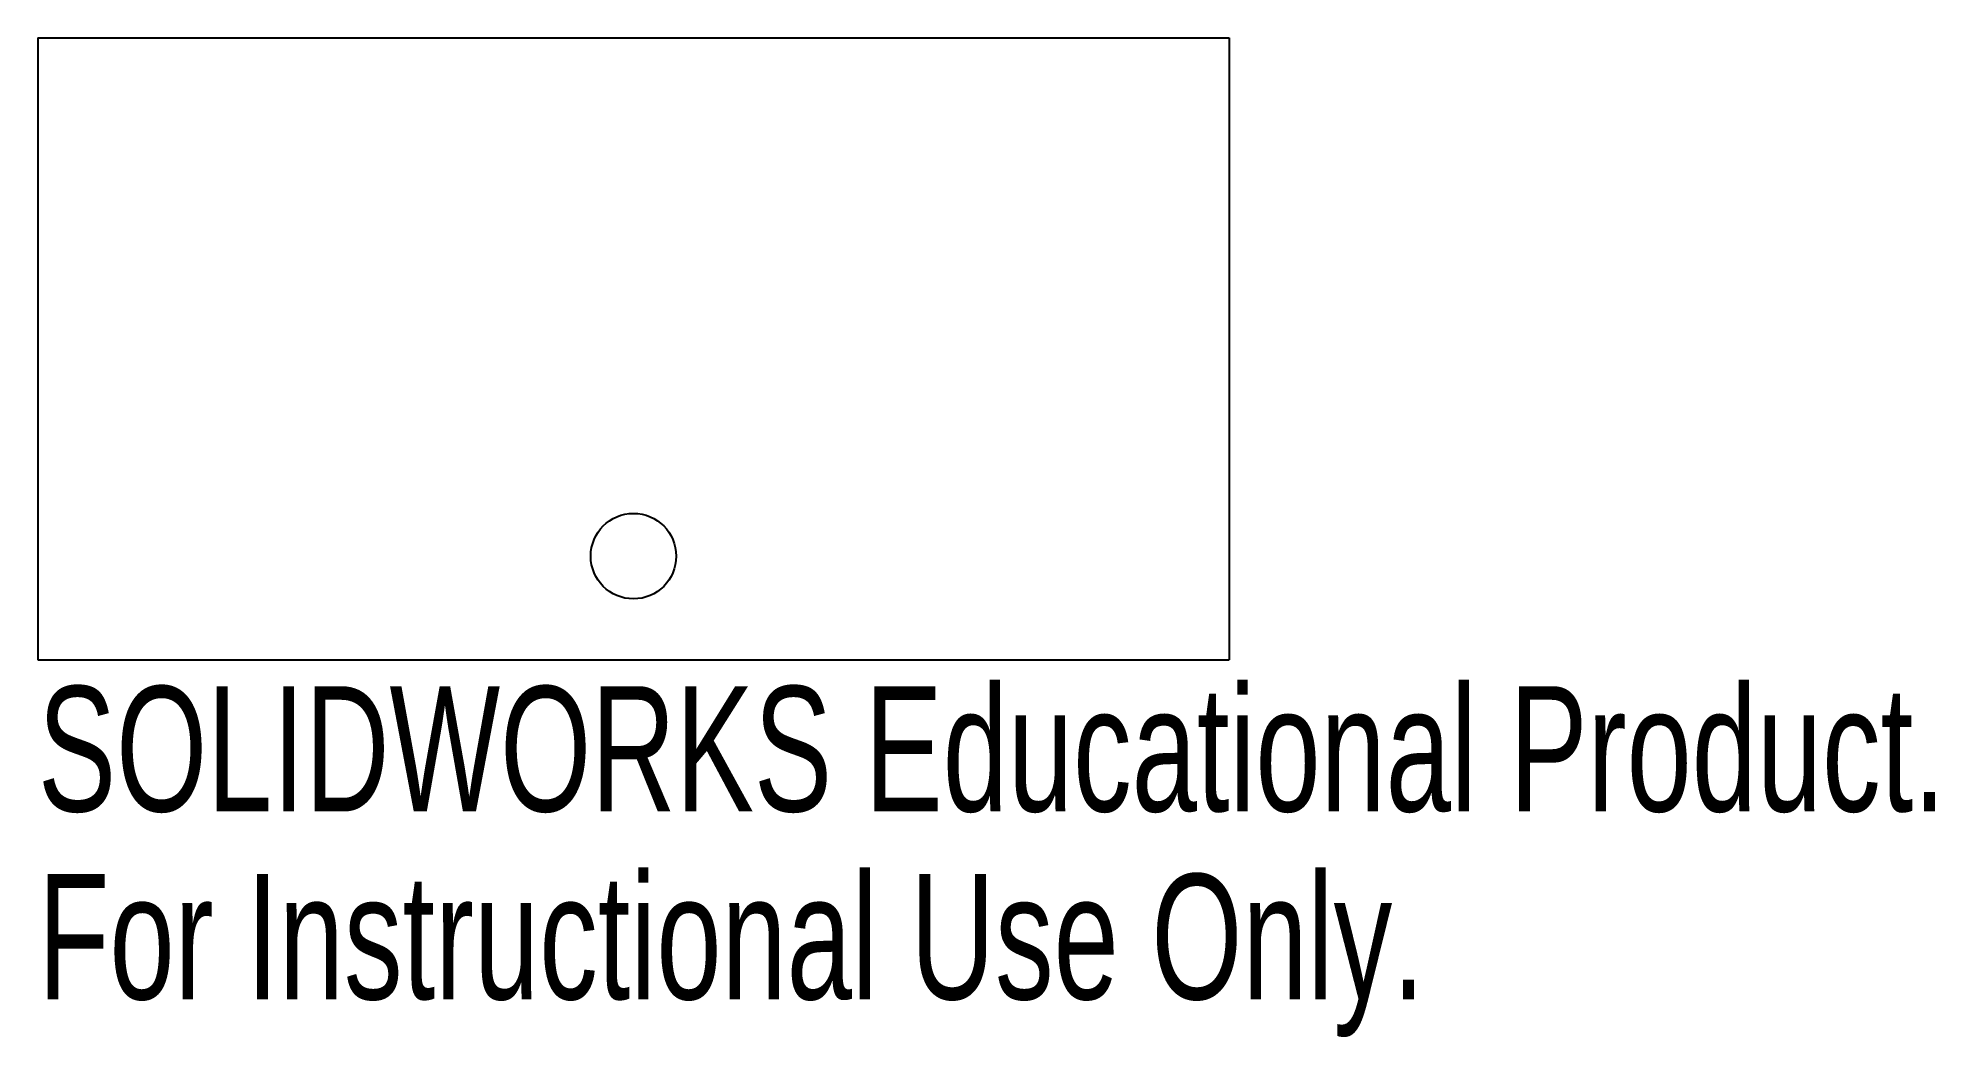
# Paper-space layout '_Bottom' of a CAD drawing. Header units: millimetres. Extents: x -23 to 50.3, y -14.6 to 24.
import ezdxf

# ---------------------------------------------------------------- set-up
doc = ezdxf.new("R2010")
doc.units = ezdxf.units.MM
doc.styles.add('SLDTEXTSTYLE0', font='TXT', dxfattribs={"width": 0.7})

psp = doc.layouts.new('_Bottom')

# ---------------------------------------------------------------- linework, layer by layer
at = {"color": 7, "linetype": 'Continuous', "lineweight": 25}
for p, q in [((-23, 24), (23, 24)), ((-23, 24), (-23, 0)), ((23, 24), (23, 0)), ((-23, 0), (23, 0))]:
    psp.add_line(p, q, dxfattribs=at)
psp.add_circle((0, 4), 1.65, dxfattribs=at)

# ---------------------------------------------------------------- texts
at = {"color": 7, "linetype": 'Continuous', "char_height": 4.83362, "attachment_point": 1, "style": 'SLDTEXTSTYLE0'}
for s, insert in [('SOLIDWORKS Educational Product.', (-23, -1.02)), ('For Instructional Use Only.', (-23, -8.27))]:
    psp.add_mtext(s, dxfattribs=dict(at, insert=insert))

doc.saveas('drawing.dxf')
